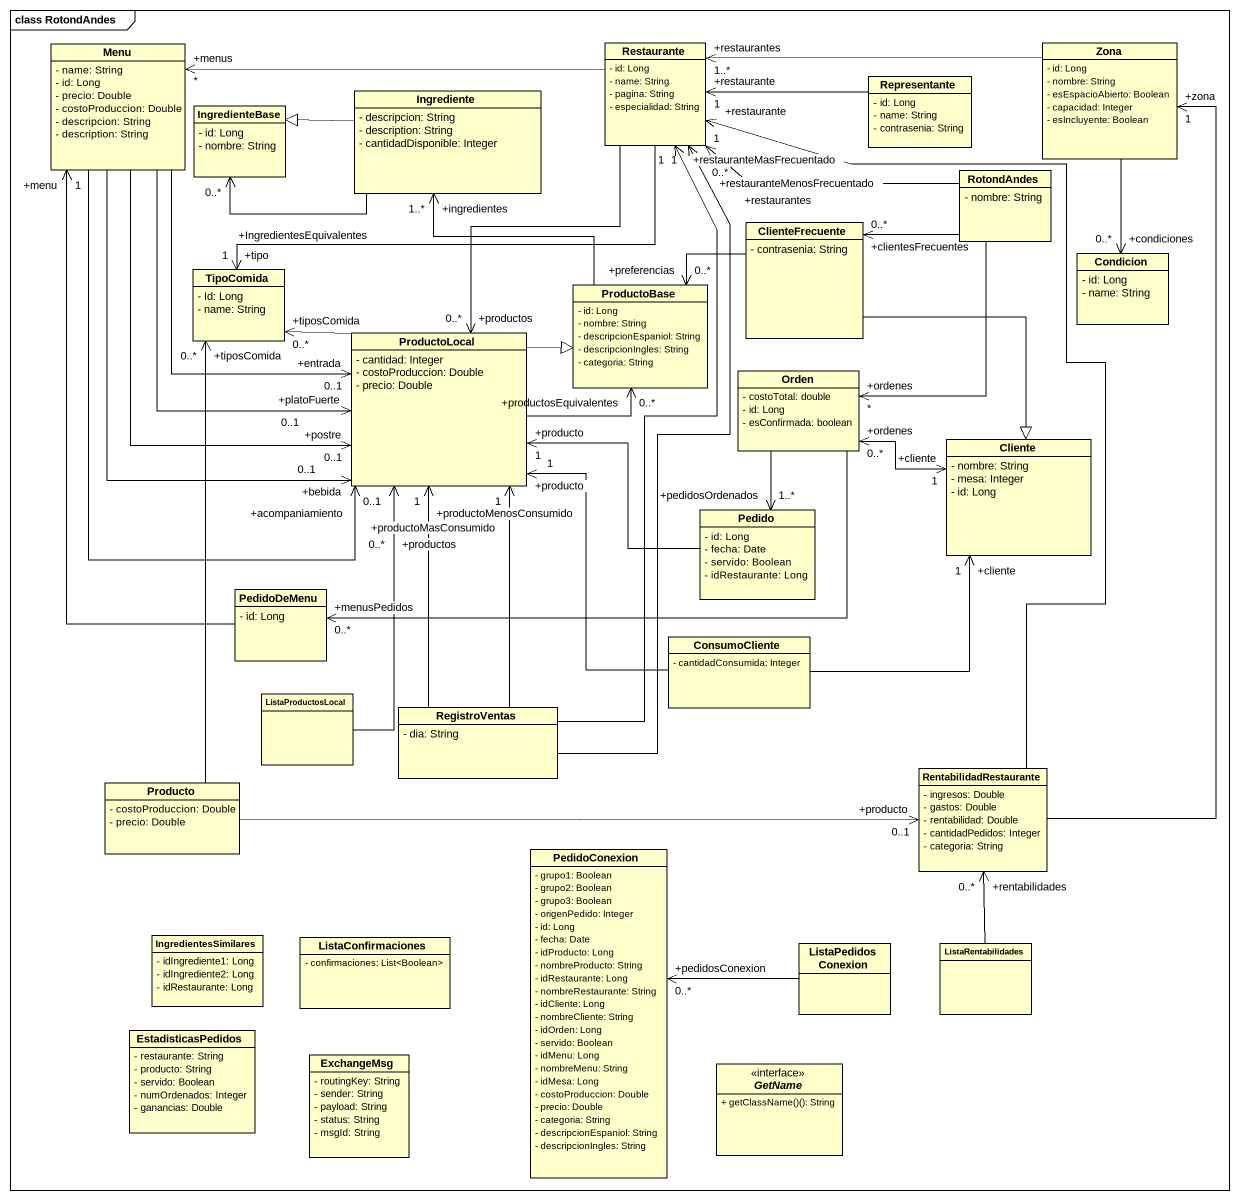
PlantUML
@startuml
mainframe class RotondAndes
hide circle
hide empty members
skinparam classAttributeIconSize 0
class Menu {
  - name: String
  - id: Long
  - precio: Double
  - costoProduccion: Double
  - descripcion: String
  - description: String
}
class Restaurante {
  - id: Long
  - name: String
  - pagina: String
  - especialidad: String
}
class Zona {
  - id: Long
  - nombre: String
  - esEspacioAbierto: Boolean
  - capacidad: Integer
  - esIncluyente: Boolean
}
class IngredienteBase {
  - id: Long
  - nombre: String
}
class Ingrediente {
  - descripcion: String
  - description: String
  - cantidadDisponible: Integer
}
class Representante {
  - id: Long
  - name: String
  - contrasenia: String
}
class RotondAndes {
  - nombre: String
}
class ClienteFrecuente {
  - contrasenia: String
}
class TipoComida {
  - Id: Long
  - name: String
}
class ProductoBase {
  - id: Long
  - nombre: String
  - descripcionEspaniol: String
  - descripcionIngles: String
  - categoria: String
}
class Condicion {
  - id: Long
  - name: String
}
class ProductoLocal {
  - cantidad: Integer
  - costoProduccion: Double
  - precio: Double
}
class Orden {
  - costoTotal: double
  - id: Long
  - esConfirmada: boolean
}
class Cliente {
  - nombre: String
  - mesa: Integer
  - id: Long
}
class Pedido {
  - id: Long
  - fecha: Date
  - servido: Boolean
  - idRestaurante: Long
}
class PedidoDeMenu {
  - id: Long
}
class ConsumoCliente {
  - cantidadConsumida: Integer
}
class ListaProductosLocal
class RegistroVentas {
  - dia: String
}
class Producto {
  - costoProduccion: Double
  - precio: Double
}
class RentabilidadRestaurante {
  - ingresos: Double
  - gastos: Double
  - rentabilidad: Double
  - cantidadPedidos: Integer
  - categoria: String
}
class PedidoConexion {
  - grupo1: Boolean
  - grupo2: Boolean
  - grupo3: Boolean
  - origenPedido: Integer
  - id: Long
  - fecha: Date
  - idProducto: Long
  - nombreProducto: String
  - idRestaurante: Long
  - nombreRestaurante: String
  - idCliente: Long
  - nombreCliente: String
  - idOrden: Long
  - servido: Boolean
  - idMenu: Long
  - nombreMenu: String
  - idMesa: Long
  - costoProduccion: Double
  - precio: Double
  - categoria: String
  - descripcionEspaniol: String
  - descripcionIngles: String
}
class IngredientesSimilares {
  - idIngrediente1: Long
  - idIngrediente2: Long
  - idRestaurante: Long
}
class ListaConfirmaciones {
  - confirmaciones: List<Boolean>
}
class ListaPedidosConexion
class ListaRentabilidades
class EstadisticasPedidos {
  - restaurante: String
  - producto: String
  - servido: Boolean
  - numOrdenados: Integer
  - ganancias: Double
}
class ExchangeMsg {
  - routingKey: String
  - sender: String
  - payload: String
  - status: String
  - msgId: String
}
interface GetName {
  + getClassName()(): String
}
Menu --> "+entrada\n0..1" ProductoLocal
Menu --> "+postre\n0..1" ProductoLocal
Menu --> "+platoFuerte\n0..1" ProductoLocal
Menu --> "+bebida\n0..1" ProductoLocal
Menu --> "+acompaniamiento\n0..1" ProductoLocal
Restaurante -left-> "+menus\n*" Menu
Restaurante "+restaurante\n1" <-right- Representante
Restaurante -left-> "+tipo\n1" TipoComida
Restaurante --> "+productos\n0..*" ProductoLocal
Zona -left-> "+restaurantes\n1..*" Restaurante
Zona --> "+condiciones\n0..*" Condicion
Ingrediente -left-|> IngredienteBase
Ingrediente -left-> "+IngredientesEquivalentes\n0..*" IngredienteBase
RotondAndes -left-> "+restaurantes\n0..*" Restaurante
RotondAndes -left-> "+clientesFrecuentes\n0..*" ClienteFrecuente
RotondAndes --> "+ordenes\n*" Orden
ClienteFrecuente -left-> "+preferencias\n0..*" ProductoBase
ClienteFrecuente --|> Cliente
ProductoBase -up-> "+ingredientes\n1..*" Ingrediente
ProductoLocal -left-> "+tiposComida\n0..*" TipoComida
ProductoLocal -right-|> ProductoBase
ProductoLocal -right-> "+productosEquivalentes\n0..*" ProductoBase
Orden "+ordenes\n0..*" <-right-> "+cliente\n1" Cliente
Orden --> "+pedidosOrdenados\n1..*" Pedido
Orden -left-> "+menusPedidos\n0..*" PedidoDeMenu
Pedido -left-> "+producto\n1" ProductoLocal
PedidoDeMenu -up-> "+menu\n1" Menu
ConsumoCliente -up-> "+producto\n1" ProductoLocal
ConsumoCliente -up-> "+cliente\n1" Cliente
ListaProductosLocal -up-> "+productos\n0..*" ProductoLocal
RegistroVentas -up-> "+restauranteMasFrecuentado\n1" Restaurante
RegistroVentas -up-> "+restauranteMenosFrecuentado\n1" Restaurante
RegistroVentas -up-> "+productoMasConsumido\n1" ProductoLocal
RegistroVentas -up-> "+productoMenosConsumido\n1" ProductoLocal
Producto -up-> "+tiposComida\n0..*" TipoComida
Producto -right-> "+producto\n0..1" RentabilidadRestaurante
RentabilidadRestaurante -up-> "+restaurante\n1" Restaurante
RentabilidadRestaurante -up-> "+zona\n1" Zona
ListaPedidosConexion -left-> "+pedidosConexion\n0..*" PedidoConexion
ListaRentabilidades -up-> "+rentabilidades\n0..*" RentabilidadRestaurante
@enduml
